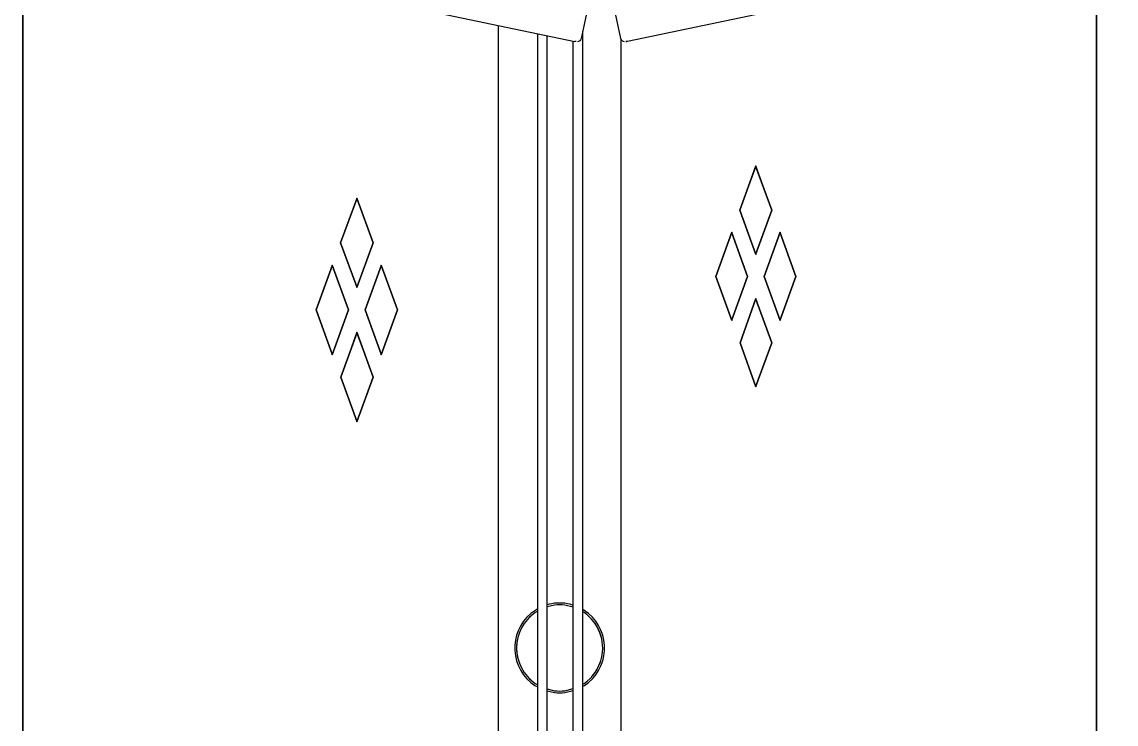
# Model space of a CAD drawing. Header units: millimetres. Extents: x -187347 to 135007, y -6415 to 292048.
# Drawn here: x -41720 to -40793, y 10049 to 10643 of the extents above; entities that cross this region are included whole.
import ezdxf

# ---------------------------------------------------------------- set-up
doc = ezdxf.new("R2010")
doc.units = ezdxf.units.MM
doc.header["$LTSCALE"] = 100
doc.layers.get('0').update_dxf_attribs({"lineweight": 18})
doc.layers.add('Layout Cabinplant', color=30, linetype='Continuous')

# ---------------------------------------------------------------- blocks, each defined once
blk = doc.blocks.new('CP_Giblet area_New')
at = {"color": 0, "linetype": 'Continuous'}
for p, q in [((-366.73, -1333.45), (-366.73, -2057.53)), ((-366.64, -2057.52), (-366.59, -1333.45)), ((-366.59, -1333.45), (-366.64, -2057.52)), ((35.62, -1333.45), (35.62, -1976.19)), ((68.22, -1333.45), (68.22, -1983.17)), ((76.22, -1333.45), (76.22, -1974.49)), ((98.22, -1333.45), (98.22, -1979.11)), ((106.22, -1333.45), (106.22, -1980.78)), ((139.81, -1987.83), (139.81, -1333.45)), ((542.03, -1333.45), (542.03, -2052.78)), ((542.03, -2052.78), (542.03, -1333.45)), ((83.3, -1423.17), (76.22, -1424.85)), ((83.32, -1424.78), (76.22, -1426.53)), ((98.22, -1426.29), (92.11, -1424.78)), ((98.22, -1426.29), (92.11, -1424.78)), ((98.22, -1424.61), (92.13, -1423.17)), ((68.22, -1428.47), (66.81, -1429.17)), ((68.22, -1430.33), (67.01, -1430.97)), ((68.22, -1430.33), (67.01, -1430.97)), ((108.63, -1429.17), (106.22, -1427.96)), ((108.42, -1430.97), (106.22, -1429.81)), ((63.26, -1490.11), (68.22, -1493.37)), ((67.01, -1490.96), (68.22, -1491.6)), ((106.22, -1494.03), (112.18, -1490.11)), ((106.22, -1492.12), (108.42, -1490.96)), ((76.22, -1495.4), (83.32, -1497.15)), ((76.22, -1497), (78.94, -1497.99)), ((92.11, -1497.15), (98.22, -1495.64)), ((96.49, -1497.99), (98.22, -1497.36)), ((542.66, -1566.96), (542.08, -1566.96)), ((542.08, -1570.96), (542.66, -1570.96)), ((245.7, -1690.24), (259.49, -1652.34)), ((259.49, -1652.34), (245.7, -1690.24)), ((245.7, -1690.24), (259.49, -1652.92)), ((273.07, -1690.24), (259.49, -1652.34)), ((273.07, -1690.24), (259.49, -1652.92)), ((259.49, -1652.92), (273.07, -1690.24)), ((-78.42, -1681.95), (-91.82, -1719.35)), ((-91.82, -1719.35), (-78.42, -1682.53)), ((-78.42, -1682.53), (-91.82, -1719.35)), ((-78.42, -1681.95), (-65.02, -1719.35)), ((-65.02, -1719.35), (-78.42, -1681.95)), ((-78.42, -1682.53), (-65.02, -1719.35)), ((259.49, -1727.55), (245.7, -1690.24)), ((259.49, -1728.14), (245.7, -1690.24)), ((245.7, -1690.24), (259.49, -1728.14)), ((259.49, -1728.14), (273.07, -1690.24)), ((259.49, -1727.55), (273.07, -1690.24)), ((273.07, -1690.24), (259.49, -1727.55)), ((238.8, -1709.19), (225.01, -1747.09)), ((225.01, -1747.09), (238.8, -1709.19)), ((225.01, -1747.09), (238.8, -1709.77)), ((252.38, -1747.09), (238.8, -1709.19)), ((238.8, -1709.77), (252.38, -1747.09)), ((252.38, -1747.09), (238.8, -1709.77)), ((280.18, -1709.19), (266.39, -1747.09)), ((266.39, -1747.09), (280.18, -1709.19)), ((266.39, -1747.09), (280.18, -1709.77)), ((293.76, -1747.09), (280.18, -1709.19)), ((280.18, -1709.77), (293.76, -1747.09)), ((293.76, -1747.09), (280.18, -1709.77)), ((-91.82, -1719.35), (-78.42, -1756.75)), ((-78.42, -1756.16), (-91.82, -1719.35)), ((-91.82, -1719.35), (-78.42, -1756.16)), ((-65.02, -1719.35), (-78.42, -1756.16)), ((-78.42, -1756.75), (-65.02, -1719.35)), ((-65.02, -1719.35), (-78.42, -1756.75)), ((-98.84, -1738.05), (-112.24, -1775.45)), ((-112.24, -1775.45), (-98.84, -1738.63)), ((-98.84, -1738.63), (-112.24, -1775.45)), ((-85.44, -1775.45), (-98.84, -1738.05)), ((-98.84, -1738.05), (-85.44, -1775.45)), ((-98.84, -1738.63), (-85.44, -1775.45)), ((-58, -1738.05), (-71.4, -1775.45)), ((-71.4, -1775.45), (-58, -1738.63)), ((-58, -1738.63), (-71.4, -1775.45)), ((-58, -1738.05), (-44.39, -1775.45)), ((-44.39, -1775.45), (-58, -1738.05)), ((-58, -1738.63), (-44.39, -1775.45)), ((238.8, -1784.4), (225.01, -1747.09)), ((225.01, -1747.09), (238.8, -1784.99)), ((238.8, -1784.99), (225.01, -1747.09)), ((238.8, -1784.99), (252.38, -1747.09)), ((238.8, -1784.4), (252.38, -1747.09)), ((252.38, -1747.09), (238.8, -1784.4)), ((280.18, -1784.4), (266.39, -1747.09)), ((266.39, -1747.09), (280.18, -1784.99)), ((280.18, -1784.99), (266.39, -1747.09)), ((293.76, -1747.09), (280.18, -1784.4)), ((280.18, -1784.99), (293.76, -1747.09)), ((280.18, -1784.4), (293.76, -1747.09)), ((542.66, -1756.96), (542.08, -1756.96)), ((259.49, -1766.04), (245.7, -1803.94)), ((245.7, -1803.94), (259.49, -1766.04)), ((245.7, -1803.94), (259.49, -1766.62)), ((273.28, -1803.94), (259.49, -1766.04)), ((273.28, -1803.94), (259.49, -1766.62)), ((259.49, -1766.62), (273.28, -1803.94)), ((542.08, -1760.96), (542.66, -1760.96)), ((-112.24, -1775.45), (-98.84, -1812.85)), ((-112.24, -1775.45), (-98.84, -1812.26)), ((-98.84, -1812.26), (-112.24, -1775.45)), ((-98.84, -1812.85), (-85.44, -1775.45)), ((-85.44, -1775.45), (-98.84, -1812.26)), ((-85.44, -1775.45), (-98.84, -1812.85)), ((-71.4, -1775.45), (-58, -1812.26)), ((-71.4, -1775.45), (-58, -1812.85)), ((-58, -1812.26), (-71.4, -1775.45)), ((-44.39, -1775.45), (-58, -1812.26)), ((-44.39, -1775.45), (-58, -1812.85)), ((-58, -1812.85), (-44.39, -1775.45)), ((-78.42, -1794.15), (-91.82, -1831.55)), ((-78.42, -1794.73), (-91.82, -1831.55)), ((-91.82, -1831.55), (-78.42, -1794.73)), ((-78.42, -1794.15), (-64.81, -1831.55)), ((-64.81, -1831.55), (-78.42, -1794.15)), ((-78.42, -1794.73), (-64.81, -1831.55)), ((245.7, -1803.94), (259.49, -1841.84)), ((259.49, -1841.25), (245.7, -1803.94)), ((259.49, -1841.84), (245.7, -1803.94)), ((273.28, -1803.94), (259.49, -1841.25)), ((259.49, -1841.25), (273.28, -1803.94)), ((259.49, -1841.84), (273.28, -1803.94)), ((-78.42, -1868.36), (-91.82, -1831.55)), ((-91.82, -1831.55), (-78.42, -1868.95)), ((-91.82, -1831.55), (-78.42, -1868.36)), ((-64.81, -1831.55), (-78.42, -1868.95)), ((-64.81, -1831.55), (-78.42, -1868.36)), ((-78.42, -1868.95), (-64.81, -1831.55)), ((542.66, -1946.96), (542.08, -1946.96)), ((542.08, -1950.96), (542.66, -1950.96)), ((-383.3, -2061.11), (30.19, -1974.34)), ((31.74, -1974.2), (30.83, -1974.35)), ((30.83, -1974.35), (31.74, -1974.2)), ((32.73, -1974.18), (33.6, -1974.34)), ((33.6, -1974.34), (34.18, -1974.58)), ((34.18, -1974.58), (34.76, -1974.96)), ((34.76, -1974.96), (35.29, -1975.54)), ((35.29, -1975.54), (35.9, -1976.88)), ((35.9, -1976.88), (40.36, -1998.15)), ((65.08, -1998.15), (69.54, -1976.88)), ((69.54, -1976.88), (69.95, -1975.84)), ((69.95, -1975.84), (70.67, -1974.96)), ((70.67, -1974.96), (71.26, -1974.58)), ((71.26, -1974.58), (71.83, -1974.34)), ((71.83, -1974.34), (72.7, -1974.18)), ((73.69, -1974.2), (74.27, -1974.29)), ((488.7, -2061.05), (74.89, -1974.38))]:
    blk.add_line(p, q, dxfattribs=at)
at = {"color": 0, "linetype": 'Continuous', "const_width": 0.5}
blk.add_lwpolyline([(542.66, -2052.65), (542.66, -1333.45)], dxfattribs=at)
at = {"color": 0, "linetype": 'Continuous'}
for centre, radius, start, end in [((87.72, -1460.96), 38.05, 83.3333, 96.6667), ((87.72, -1460.96), 36.45, 83.07693, 96.92307), ((87.72, -1460.96), 36.45, 83.07693, 96.92307), ((87.72, -1460.96), 38.05, 123.3333, 229.99991), ((87.72, -1460.96), 36.45, 124.61549, 166.15398), ((87.72, -1460.97), 36.45, 41.53901, 55.3853), ((87.72, -1460.96), 36.45, 304.61535, 55.38465), ((87.72, -1460.96), 38.05, 310.00011, 56.66668), ((87.72, -1460.96), 36.45, 138.46218, 166.15437), ((87.72, -1460.96), 36.45, 166.15373, 235.38459), ((87.72, -1460.96), 36.45, 346.15382, 13.84618), ((87.72, -1460.97), 36.45, 193.84569, 221.53785), ((87.72, -1460.96), 36.45, 304.61483, 318.46116), ((87.72, -1460.96), 38.05, 256.66653, 283.33347), ((87.72, -1460.96), 36.45, 263.07693, 276.92307)]:
    blk.add_arc(centre, radius, start, end, dxfattribs=at)
for points in [[(30.19, -1974.34), (30.35, -1974.34), (30.51, -1974.34), (30.67, -1974.35), (30.83, -1974.35)], [(74.27, -1974.29), (74.42, -1974.31), (74.58, -1974.34), (74.74, -1974.36), (74.89, -1974.38)]]:
    blk.add_spline(points, degree=3, dxfattribs=at)

msp = doc.modelspace()

# ---------------------------------------------------------------- block references
at = {"layer": 'Layout Cabinplant', "rotation": 180}
msp.add_blockref('CP_Giblet area_New', (-41176.61, 8652.23, 0), dxfattribs=at)

doc.saveas('drawing.dxf')
